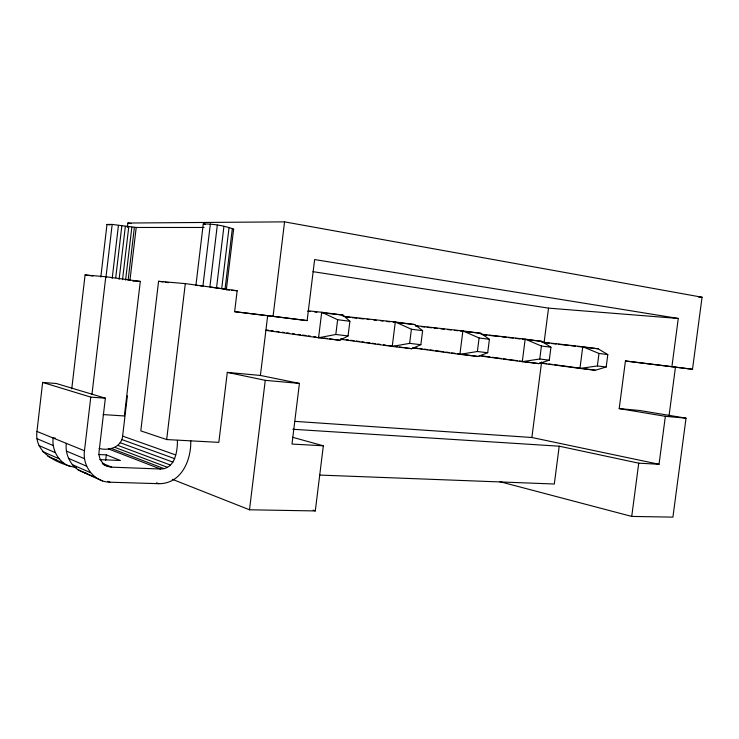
<?xml version="1.0" encoding="UTF-8"?>
<svg xmlns="http://www.w3.org/2000/svg" width="739" height="739" viewBox="0 0 739 739"><rect width="100%" height="100%" fill="white"/><g stroke="black" fill="none" stroke-linecap="round" stroke-linejoin="round"><path stroke-width="1.11" d="M76.588 467.713C58.852 464.009 33.966 453.866 36.95 431.437L42.65 382.423L56.303 383.504L105.354 398.192L99.081 451.418C97.982 459.03 103.774 466.946 111.681 467.15L160.446 469.006C174.986 469.043 177.572 451.381 177.425 440.315M71.766 388.769L85.087 274.954L105.788 276.746L140.299 281.43L124.364 415.965L103.109 414.579M100.809 277.079L106.989 224.453L112.18 224.425L136.207 227.464L204.047 227.464M190.754 440.647C191.364 460.138 181.332 483.953 158.691 483.685L109.908 482.207C94.001 481.939 82.278 466.05 84.477 450.753L90.777 397.12L42.65 382.423M91.969 394.303L105.788 276.746M105.936 277.531L112.18 224.425M112.199 278.381L118.425 225.45M115.727 277.707L121.824 225.968M119.118 279.287L125.344 226.457M127.348 227.529L127.875 223.03L284.57 221.866L702.05 297.235L692.508 369.269L625.434 360.983L619.208 408.602L665.359 416.316L686.032 418.172L672.915 517.134L631.734 516.422L499.573 481.597M122.526 279.702L128.762 226.873M125.593 280.072L131.838 227.196M105.668 460.268L106.305 454.873L98.416 454.522M128.124 280.349L134.378 227.4M129.935 280.534L136.207 227.464M99.155 448.444C108.716 451.067 121.519 447.381 122.619 436.093L127.385 395.855M625.434 360.983L671.908 366.673L678.273 318.463L314.629 259.565L307.138 320.597L234.632 311.673L237.164 290.76L185.313 283.61L158.58 281.3L140.798 430.874L166.672 439.557L218.836 442.365L227.298 372.391L260.405 375.449L299.424 383.412L291.988 444.065L323.34 445.793L315.294 510.935L249.496 509.79L172.27 479.278M166.672 439.557L185.313 283.61M226.337 289.614L233.626 229.155C224.065 225.607 213.488 223.852 203.271 223.954L195.909 285.42L197.913 285.596M210.375 223.917L202.92 286.039L199.918 285.771M217.312 225.109L209.876 287L220.656 288.561M216.527 287.933L223.935 226.337M229.072 227.464L221.691 288.718L225.025 289.291L232.36 228.425M260.405 375.449L267.657 315.839M249.496 509.79L265.264 380.336L227.298 372.391M307.138 320.597L273.07 316.301L284.57 221.866M265.587 330.333L318.564 337.788L335.811 334.481L337.631 319.71L321.705 312.264L308.117 310.805M348.069 335.949L349.88 321.289L342.961 315.073L321.705 312.264L318.564 337.788L339.848 340.282L348.069 335.949L335.811 334.481M341.206 339.34L392.243 346.425L409.637 343.358L411.411 329.234L395.291 321.992L342.914 316.237M420.861 344.707L422.625 330.684L414.791 324.569L395.291 321.992L392.243 346.425L411.762 348.716L420.861 344.707L409.637 343.358M412.501 347.847L459.917 354.36L477.376 351.505L479.094 337.963L462.882 330.924L415.29 325.622M487.694 352.752L489.412 339.303L480.83 333.298L462.882 330.924L459.917 354.36L477.884 356.466L487.694 352.752L477.376 351.505M479.325 355.828L522.288 361.667L539.747 359.015L541.419 346.009L525.17 339.155L480.932 334.167M665.359 416.316L659.031 464.286L531.877 437.497L541.604 361.944M544.107 342.48L548.523 308.135L678.273 318.463M549.271 360.161L550.943 347.238L541.752 341.353L525.17 339.155L522.288 361.667L538.888 363.616L549.271 360.161L539.747 359.015M292.856 429.267L559.211 446.19L554.324 484.008L319.608 475.066M540.07 363.043L579.958 368.428L597.371 365.944L598.996 353.445L582.766 346.767L541.604 342.083M606.183 367.006L607.809 354.581L598.119 348.799L582.766 346.767L579.958 368.428L595.338 370.23L606.183 367.006L597.371 365.944M631.734 516.422L638.736 463.168L559.211 446.19M668.98 416.242L675.428 367.375M232.822 229.598L233.626 229.155M99.783 459.63L120.42 460.489L106.305 454.873M55.286 438.125L53.134 438.015C51.675 450.143 58.769 462.771 70.575 466.66M638.736 463.168L659.031 464.286M698.614 297.023L702.05 297.235M295.018 421.369L531.877 437.497M90.777 397.12L105.354 398.192M133.057 280.783L140.299 281.43M132.65 280.774L134.008 280.894M226.134 289.762L229.441 290.067M231.649 290.261L237.164 290.76M265.264 380.336L299.424 383.412M619.208 408.602L639.706 410.496L686.032 418.172M307.84 311.267L310.103 311.516M314.638 312.006L316.902 312.246M321.437 312.745L323.7 312.985M325.964 313.234L342.961 315.073M346.656 317.049L350.064 317.428M352.337 317.678L356.872 318.176M359.145 318.426L363.69 318.925M367.098 319.303L369.371 319.553M373.906 320.061L376.179 320.31M380.724 320.809L382.996 321.059M386.405 321.437L389.804 321.816M393.213 322.186L396.621 322.564M398.894 322.814L414.791 324.569M415.669 326.01L417.951 326.259M421.378 326.647L424.814 327.026M427.096 327.285L431.668 327.793M433.959 328.051L437.386 328.439M440.813 328.818L444.25 329.206M447.677 329.585L451.104 329.973M454.531 330.351L457.968 330.739M460.249 330.998L463.676 331.377M467.113 331.765L480.83 333.298M482.364 334.628L486.936 335.146M489.218 335.404L499.499 336.568M501.781 336.827L506.344 337.344M508.635 337.603L513.199 338.12M515.48 338.379L520.053 338.896M522.334 339.155L525.762 339.543M528.043 339.801L541.752 341.353M542.565 342.462L549.363 343.238M551.636 343.496L556.171 344.014M558.435 344.272L568.642 345.436M570.905 345.695L575.441 346.212M577.713 346.471L582.249 346.988M584.512 347.247L598.119 348.799M234.632 311.673L273.07 316.301M671.908 366.673L692.508 369.269M337.631 319.71L349.88 321.289M411.411 329.234L422.625 330.684M479.094 337.963L489.412 339.303M541.419 346.009L550.943 347.238M598.996 353.445L607.809 354.581M539.95 362.775L546.731 363.69M548.994 363.994L552.384 364.447M554.638 364.752L579.505 368.096M581.769 368.401L595.338 370.23M85.087 274.954L92.948 276.017M481.976 355.893L489.948 356.974M492.22 357.288L501.328 358.517M503.601 358.831L507.019 359.293M509.291 359.597L517.263 360.678M519.535 360.992L538.888 363.616M158.58 281.3L163.023 281.91M165.24 282.215L168.566 282.667M414.099 347.736L417.517 348.208M419.789 348.512L422.071 348.826M424.352 349.141L427.77 349.602M430.043 349.916L433.46 350.388M435.742 350.702L443.714 351.792M445.986 352.097L449.404 352.568M451.686 352.882L455.104 353.344M457.386 353.658L459.658 353.972M461.94 354.286L477.884 356.466M340.503 338.859L342.767 339.173M346.157 339.644L348.42 339.949M350.683 340.263L354.083 340.734M356.337 341.048L359.736 341.52M361.999 341.834L364.262 342.148M366.516 342.453L369.916 342.924M372.179 343.238L375.569 343.709M377.832 344.023L380.095 344.337M383.486 344.799L385.749 345.113M388.012 345.427L391.402 345.898M393.665 346.212L397.055 346.683M399.319 346.988L402.718 347.459M404.972 347.773L411.762 348.716M266.53 330.01L268.793 330.324M271.047 330.638L273.301 330.952M276.682 331.432L278.936 331.746M282.326 332.217L284.58 332.532M286.834 332.855L289.088 333.169M292.478 333.64L294.732 333.963M298.113 334.434L300.367 334.749M302.62 335.063L306.011 335.543M308.265 335.857L310.519 336.171M313.899 336.642L316.163 336.966M318.417 337.28L321.798 337.751M324.051 338.074L327.442 338.545M329.696 338.859L339.848 340.282M312.966 271.656L548.523 308.135M106.989 224.453L110.083 224.961M127.875 223.03L131.293 223.603M203.271 223.954L205.239 224.286M66.307 443.372C64.681 456.286 72.875 470.438 86.084 473.025M54.03 459.27L55.988 459.612M292.459 437.248L323.34 445.793M122.619 436.093L175.679 454.938M121.778 439.539L174.764 458.688M313.124 510.141L315.294 510.935M120.134 442.707L173.009 462.152M117.797 445.377L170.515 465.09M114.915 447.381L167.448 467.307M111.681 448.582L164.012 468.637M108.328 448.878L160.446 469.006M36.95 431.437L84.477 450.753M156.566 482.816L158.691 483.685M102.296 463.251L111.681 467.15M102.684 463.99L104.753 464.849M103.885 464.757L108.042 466.494M37.042 438.726L53.217 445.534M66.39 451.076L84.551 458.716M39.01 445.599L55.222 452.61M68.422 458.319L86.611 466.198M42.686 451.566L58.981 458.753M72.246 464.609L90.518 472.683M107.82 481.292L109.908 482.207M47.813 456.231L64.228 463.547M77.577 469.505L95.978 477.708M84.043 472.674L102.592 480.96"/></g></svg>
